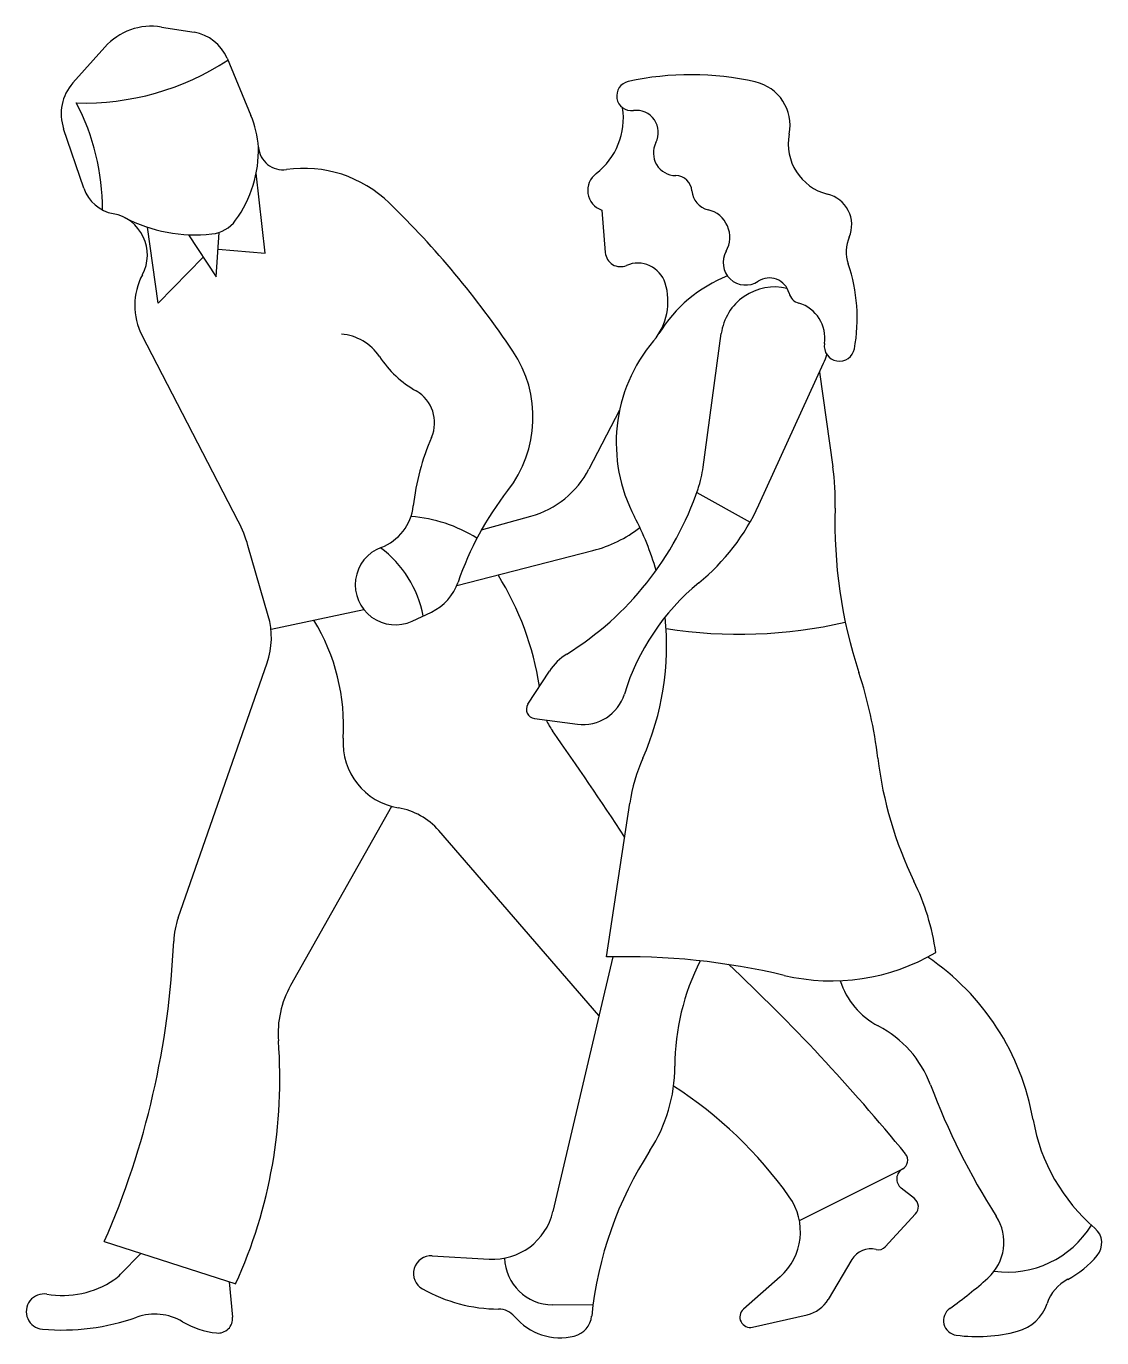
# Model space of a CAD drawing. Extents: x -27.2 to 26.2, y 2.8 to 68.
import ezdxf

# ---------------------------------------------------------------- set-up
doc = ezdxf.new("R2010")
doc.units = 0
doc.layers.get('0').update_dxf_attribs({"linetype": 'CONTINUOUS'})

msp = doc.modelspace()

# ---------------------------------------------------------------- linework, layer by layer
for p, q in [((-20.528, 67.93), (-18.907, 67.669)), ((-24.926, 65.152), (-23.34, 66.93)), ((-17.266, 66.376), (-16.085, 63.543)), ((-24.374, 59.922), (-25.385, 62.88)), ((-15.377, 56.697), (-15.82, 60.667)), ((1.345, 58.837), (1.524, 56.726)), ((-20.69, 54.217), (-21.211, 57.988)), ((-19.176, 57.617), (-17.808, 55.52)), ((-17.808, 55.52), (-17.66, 57.732)), ((-17.715, 56.9), (-15.377, 56.697)), ((-18.453, 56.509), (-20.69, 54.217)), ((-16.712, 43.392), (-21.489, 52.608)), ((6.39, 46.081), (7.286, 52.703)), ((9.158, 44.203), (12.372, 51.231)), ((12.17, 50.788), (12.835, 46.097)), ((2.237, 48.896), (0.713, 45.976)), ((6.073, 44.819), (8.721, 43.349)), ((-4.63, 42.954), (-2.171, 43.639)), ((-15.217, 38.698), (-16.226, 42.177)), ((-5.853, 40.192), (0.913, 41.936)), ((-15.075, 38.029), (-10.47, 39)), ((-8.065, 38.433), (-7.116, 38.88)), ((-19.695, 23.7), (-15.28, 36.352)), ((-2.322, 34.297), (-1.249, 35.948)), ((-1.995, 33.588), (0.14, 33.307)), ((1.588, 21.756), (2.74, 29.396)), ((-9.093, 29.23), (-14.107, 20.332)), ((1.212, 18.848), (-6.745, 28.028)), ((1.897, 21.761), (-1.077, 9.107)), ((11.167, 8.668), (16.3, 11.229)), ((16.884, 9.751), (16.224, 10.273)), ((15.436, 7.361), (16.944, 8.99)), ((-23.366, 7.616), (-16.838, 5.514)), ((-21.552, 7.032), (-22.553, 5.997)), ((-7.075, 6.91), (-4.247, 6.744)), ((13.773, 6.721), (12.6, 4.742)), ((10.208, 5.869), (8.386, 4.26)), ((-17.162, 5.618), (-16.995, 3.863)), ((0.911, 4.454), (-1.095, 4.475)), ((8.844, 3.365), (11.558, 3.983))]:
    msp.add_line(p, q)
for centre, radius, start, end in [((-21.021, 64.863), 3.107, 80.8596, 138.2725), ((-19.248, 65.549), 2.148, 22.63866, 80.8596), ((-24.349, 77.116), 12.96, 268.2046, 303.323), ((-23.212, 63.623), 2.297, 138.2725, 198.8836), ((2.824, 64.51), 0.734, 102.233, 277.4698), ((5.768, 50.93), 14.629, 77.32548, 102.233), ((8.493, 63.046), 2.211, 348.8247, 77.32548), ((-34.854, 58.876), 11.399, 359.8619, 27.62778), ((-1.07, 63.412), 3.493, 307.8992, 8.39333), ((-20.823, 61.567), 5.134, 4.43507, 22.63866), ((3.062, 62.692), 1.1, 332.795, 97.46982), ((13.171, 62.122), 2.557, 168.8247, 256.3295), ((-21.667, 61.836), 5.963, 324.0537, 1.50245), ((-14.491, 62.058), 1.217, 184.4351, 278.1086), ((5.041, 61.675), 1.125, 152.795, 269.0156), ((-13.458, 54.806), 6.108, 45.89735, 98.10856), ((1.689, 59.817), 1.038, 126.1641, 250.698), ((-22.564, 60.541), 1.912, 198.8836, 259.2787), ((5.007, 59.729), 0.822, 4.31688, 89.01563), ((6.863, 59.869), 1.038, 184.317, 256.9418), ((12.195, 58.109), 1.572, 337.1623, 76.3295), ((-23.308, 56.615), 2.083, 331.8788, 79.27868), ((-40.738, 26.658), 45.307, 33.75794, 45.89735), ((6.311, 57.491), 1.402, 330.1172, 76.94184), ((-18.835, 65.259), 7.65, 242.642, 276.1376), ((-18.196, 59.318), 1.675, 276.1376, 324.0537), ((15.375, 56.77), 1.878, 157.1623, 198.6505), ((2.282, 56.79), 0.761, 184.837, 293.1473), ((8.497, 56.235), 1.119, 150.1172, 303.5326), ((3.141, 54.781), 1.425, 17.6555, 113.1473), ((5.589, 53.468), 8.45, 349.6892, 18.65048), ((-18.607, 54.102), 3.247, 151.8788, 207.4006), ((10.208, 48.989), 7.077, 111.6358, 148.268), ((9.675, 54.458), 1.012, 14.58091, 123.5326), ((1.623, 54.298), 3.017, 319.7594, 17.6555), ((9.938, 52.345), 2.677, 76.55222, 172.2985), ((11.333, 54.889), 0.701, 194.5809, 253.7614), ((10.633, 52.488), 1.8, 351.0597, 73.76139), ((-11.781, 50.185), 2.502, 33.53222, 85.58315), ((9.922, 47.275), 7.854, 139.7594, 207.8635), ((13.159, 52.091), 0.756, 171.0597, 349.6892), ((-5.174, 54.563), 5.423, 213.5322, 240.2121), ((-7.975, 48.55), 5.911, 322.0121, 33.75794), ((9.938, 52.345), 2.677, 335.4213, 345.4515), ((-8.77, 48.28), 1.816, 336.4478, 60.21212), ((3.665, 42.86), 11.749, 156.4478, 173.706), ((-3.425, 48.135), 4.668, 285.5802, 332.446), ((0.698, 46.851), 5.743, 341.262, 352.2985), ((1, 44.419), 11.953, 358.1904, 8.07041), ((-8.577, 49.997), 15.538, 301.823, 341.262), ((8.94, 35.332), 15.564, 142.0121, 161.1379), ((-10.497, 44.422), 2.498, 290.717, 353.706), ((-0.714, 48.718), 10.855, 309.3416, 335.4213), ((36.701, 43.291), 23.766, 178.1904, 198.1752), ((-22.653, 40.313), 6.692, 16.17662, 27.40058), ((-8.654, 36.543), 7.101, 57.63883, 85.76492), ((-0.692, 48.168), 6.437, 284.4402, 307.6918), ((-9.157, 37.189), 13.727, 15.85539, 27.8635), ((-8.911, 40.229), 1.985, 110.717, 295.2186), ((-12.901, 37.674), 5.472, 10.68062, 53.5036), ((-16.308, 32.924), 14.739, 8.8292, 31.93736), ((-8.204, 41.189), 2.553, 295.2186, 341.138), ((13.434, 31.458), 11.462, 129.3416, 163.0088), ((-18.921, 37.623), 3.857, 340.7623, 16.17662), ((-21.529, 33.243), 10.05, 356.3912, 31.39562), ((-9.157, 37.189), 13.727, 336.0514, 6.03307), ((8.175, 61.45), 23.674, 261.1731, 282.8743), ((1.082, 34.433), 2.78, 121.823, 146.9687), ((-6.82, 29.004), 22.04, 6.81812, 18.1752), ((0.42, 35.435), 2.146, 262.5084, 343.0088), ((-1.935, 34.046), 0.462, 146.9687, 262.5084), ((1.385, 34.739), 3.047, 203.786, 215.2956), ((-8.213, 32.403), 3.292, 176.3912, 260.5269), ((-150.414, -72.723), 182.939, 33.30062, 35.2956), ((11.291, 28.107), 8.647, 156.0514, 171.4273), ((34.07, 33.892), 19.141, 186.8181, 205.955), ((-9.315, 25.8), 3.401, 40.9154, 80.52691), ((6.086, 20.271), 11.982, 8.1632, 25.955), ((-15.876, 22.368), 4.045, 160.7623, 177.6065), ((-61.425, 24.271), 41.544, 336.3651, 357.6065), ((2.452, -12.873), 34.639, 76.70558, 91.42834), ((16.524, 16.312), 11.543, 152.9691, 179.9547), ((12.768, 30.786), 10.222, 256.7056, 300.4397), ((10.636, 11.534), 12.328, 9.92249, 55.93276), ((-57.625, -48.384), 95.542, 39.17672, 46.90706), ((-9.886, 17.954), 4.844, 150.604, 184.4439), ((16.856, 21.73), 3.837, 197.564, 242.5624), ((12.575, 13.485), 5.454, 20.63568, 62.56236), ((-39.235, 15.673), 24.593, 335.6011, 4.4439), ((-2.736, 16.327), 7.717, 327.1104, 359.9547), ((-6.525, -2.384), 21.097, 35.42559, 57.1545), ((50.524, 27.776), 35.097, 200.6357, 212.5813), ((31.784, 15.234), 9.14, 189.9225, 229.526), ((19.44, 1.986), 18.692, 147.1104, 174.0684), ((16.063, 11.653), 0.486, 299.2305, 39.17672), ((16.582, 10.726), 0.577, 119.2305, 231.6722), ((8.229, 8.111), 2.991, 311.4418, 35.42559), ((16.562, 9.343), 0.519, 317.2314, 51.67217), ((-4.067, 9.809), 3.071, 266.628, 346.7754), ((18.935, 7.588), 2.392, 311.9072, 32.58131), ((21.516, 10.977), 4.874, 262.0908, 328.5558), ((25.221, 7.543), 0.969, 320.277, 49.52602), ((14.718, 6.161), 1.098, 75.95447, 149.3376), ((15.096, 7.676), 0.463, 255.9545, 317.2314), ((-7.127, 6.033), 0.879, 86.62799, 240.7017), ((-1.069, 6.895), 2.42, 182.4068, 269.3885), ((22.325, 9.949), 4.735, 297.3061, 320.277), ((-24.04, 7.436), 2.069, 303.9264, 315.9328), ((-25.446, 9.527), 4.588, 260.2946, 303.9264), ((-3.738, 12.072), 7.804, 240.7017, 269.744), ((6.339, 21.623), 21.25, 305.3629, 311.9072), ((25.452, 3.893), 2.082, 117.3061, 161.6853), ((-26.367, 4.14), 0.876, 80.29458, 265.0536), ((11.195, 5.575), 1.633, 282.8218, 329.3376), ((-20.851, 1.312), 2.701, 59.54999, 109.3478), ((-3.777, 3.232), 1.035, 39.94133, 89.74405), ((-0.288, 4.036), 1.142, 283.8945, 354.0683), ((8.729, 3.871), 0.519, 131.4418, 282.8218), ((19.062, 3.696), 0.733, 125.3629, 262.3171), ((21.461, 5.214), 2.123, 284.9173, 341.6853), ((-25.473, 14.474), 11.249, 265.0536, 289.3478), ((-17.325, 7.31), 4.257, 239.55, 263.73), ((-17.712, 3.795), 0.72, 263.73, 5.43997), ((-0.722, 5.79), 2.949, 219.9413, 283.8945), ((20.004, 10.682), 7.782, 262.3171, 284.9173)]:
    msp.add_arc(centre, radius, start, end)

doc.saveas('drawing.dxf')
